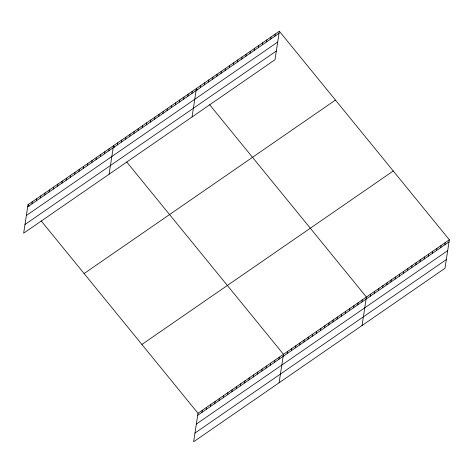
<?xml version="1.0" encoding="UTF-8"?>
<svg xmlns="http://www.w3.org/2000/svg" width="473" height="473" viewBox="0 0 473 473"><rect width="100%" height="100%" fill="white"/><g stroke="black" fill="none" stroke-linecap="round" stroke-linejoin="round"><path stroke-width="0.71" d="M279.354 31.248L28.008 204.72L23.65 233.201L274.996 59.728L279.354 31.248L449.35 239.799L444.992 268.28L193.646 441.752L198.004 413.272L449.35 239.799M31.963 203.851L32.282 201.77M36.238 200.907L36.557 198.82M40.507 197.956L40.826 195.869M44.781 195.006L45.101 192.925M49.056 192.056L49.375 189.975M53.325 189.111L53.644 187.024M57.6 186.161L57.919 184.074M61.874 183.211L62.194 181.124M66.143 180.26L66.462 178.179M70.418 177.31L70.737 175.229M74.693 174.366L75.012 172.278M78.967 171.415L79.281 169.328M83.236 168.465L83.555 166.384M87.511 165.515L87.83 163.433M91.786 162.57L92.105 160.483M96.054 159.62L96.374 157.533M100.329 156.669L100.648 154.582M104.604 153.719L104.923 151.638M108.873 150.769L109.192 148.688M109.109 174.224L113.467 145.737L114.703 147.257M117.298 144.963L117.611 142.876M121.443 142.095L121.762 140.014M125.587 139.233L125.907 137.152M129.738 136.372L130.057 134.291M133.883 133.51L134.202 131.429M138.033 130.649L138.353 128.561M142.178 127.787L142.497 125.7M146.328 124.925L146.648 122.838M150.473 122.064L150.792 119.976M154.618 119.202L154.937 117.115M158.768 116.334L159.088 114.253M162.913 113.473L163.232 111.392M167.064 110.611L167.383 108.53M171.208 107.749L171.528 105.668M175.359 104.888L175.678 102.807M179.504 102.026L179.823 99.939M183.648 99.164L183.967 97.077M187.799 96.303L188.118 94.216M191.943 93.441L192.263 91.354M192.056 116.979L196.413 88.492L197.649 90.012M200.239 87.712L200.558 85.631M204.389 84.85L204.708 82.769M208.534 81.989L208.853 79.907M212.684 79.127L212.998 77.046M216.829 76.265L217.148 74.178M220.974 73.404L221.293 71.317M225.124 70.542L225.444 68.455M229.269 67.68L229.588 65.593M233.42 64.819L233.739 62.732M237.564 61.951L237.884 59.87M241.715 59.09L242.034 57.008M245.859 56.228L246.179 54.147M250.004 53.366L250.323 51.285M254.155 50.505L254.474 48.417M201.953 412.403L202.273 410.322M258.299 47.643L258.619 45.556M206.228 409.458L206.547 407.371M262.45 44.781L262.769 42.694M210.503 406.508L210.822 404.421M266.595 41.92L266.914 39.833M214.777 403.558L215.091 401.471M270.745 39.058L271.064 36.971M219.046 400.607L219.366 398.526M274.89 36.19L275.209 34.109M223.321 397.657L223.64 395.576M227.596 394.713L227.915 392.625M231.865 391.762L232.184 389.675M236.139 388.812L236.459 386.731M240.414 385.862L240.733 383.78M244.683 382.917L245.002 380.83M248.958 379.967L249.277 377.88M253.232 377.016L253.552 374.929M257.501 374.066L257.82 371.985M261.776 371.116L262.095 369.035M266.051 368.171L266.37 366.084M270.325 365.221L270.639 363.134M274.594 362.271L274.914 360.19M278.869 359.32L279.188 357.239M279.1 382.775L283.463 354.289L126.669 161.932M287.288 353.508L287.608 351.427M291.433 350.647L291.752 348.566M295.584 347.785L295.903 345.704M299.728 344.923L300.048 342.842M303.879 342.062L304.198 339.975M308.024 339.2L308.343 337.113M312.174 336.338L312.493 334.251M316.319 333.477L316.638 331.39M320.469 330.615L320.783 328.528M324.614 327.748L324.933 325.666M328.759 324.886L329.078 322.805M332.909 322.024L333.229 319.943M337.054 319.163L337.373 317.081M341.204 316.301L341.524 314.214M345.349 313.439L345.668 311.352M349.5 310.578L349.819 308.491M353.644 307.716L353.964 305.629M357.789 304.854L358.108 302.767M361.94 301.993L362.259 299.906M362.046 325.525L366.404 297.044L209.61 104.687M370.235 296.264L370.554 294.182M374.38 293.402L374.699 291.321M378.53 290.54L378.849 288.459M382.675 287.679L382.994 285.591M386.825 284.817L387.139 282.73M390.97 281.955L391.289 279.868M395.115 279.094L395.434 277.007M399.265 276.232L399.584 274.145M403.41 273.364L403.729 271.283M407.56 270.503L407.88 268.422M411.705 267.641L412.024 265.56M415.856 264.779L416.175 262.698M420 261.918L420.32 259.831M424.145 259.056L424.464 256.969M428.296 256.195L428.615 254.107M432.44 253.333L432.76 251.246M436.591 250.471L436.91 248.384M440.735 247.604L441.055 245.522M444.886 244.742L445.205 242.661M27.688 206.802L279.04 33.329M26.358 215.517L277.704 42.044M24.98 224.492L276.333 51.019M84.105 273.542L335.452 100.069M141.906 344.445L393.252 170.978M197.684 415.353L449.031 241.88M196.348 424.068L447.7 250.595M194.977 433.043L446.323 259.571M28.008 204.72L29.243 206.234M41.21 220.915L198.004 413.272"/></g></svg>
